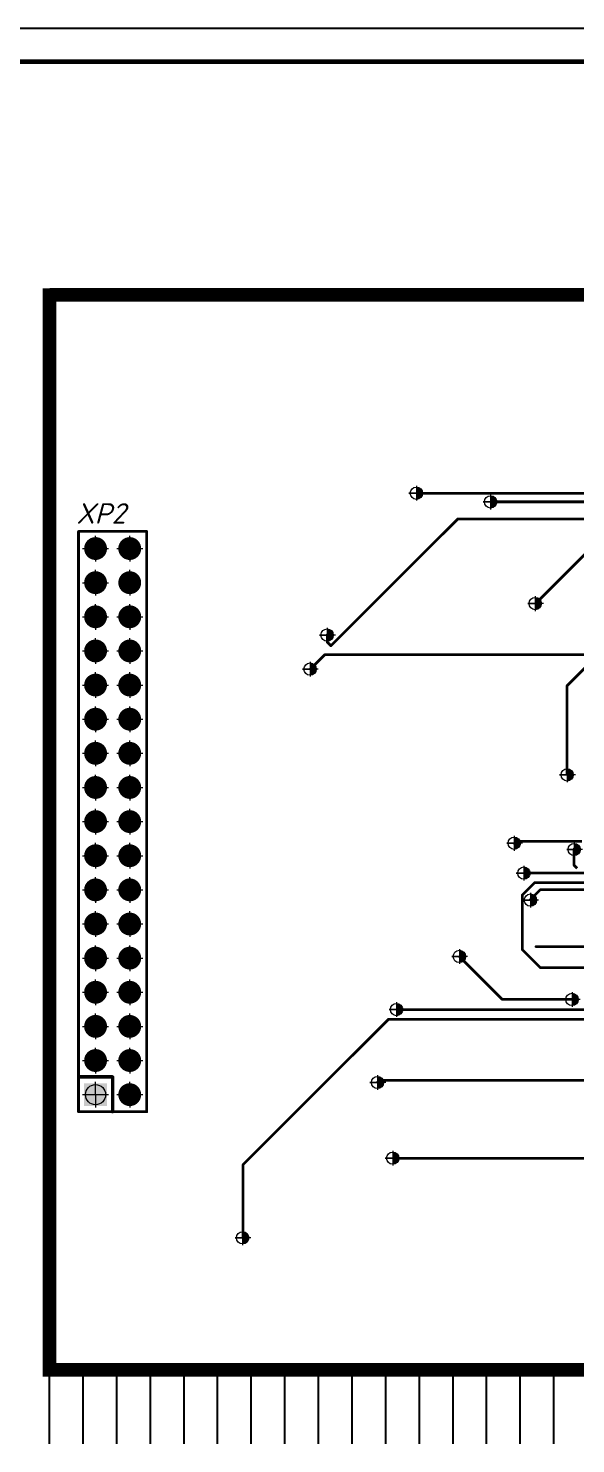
# Model space of a CAD drawing. Header units: millimetres. Extents: x -578 to 740, y 82 to 629.
# Drawn here: x 499.5 to 580.9, y 291.4 to 502 of the extents above; entities that cross this region are included whole.
import ezdxf

# ---------------------------------------------------------------- set-up
doc = ezdxf.new("R2010")
doc.units = ezdxf.units.MM
doc.header["$LTSCALE"] = 0.5
doc.layers.get('0').update_dxf_attribs({"lineweight": 60})
doc.layers.get('Defpoints').update_dxf_attribs({"color": 5})
for name, color, linetype in [('BottomLayer', 5, 'Continuous'), ('BottomSolder', 6, 'Continuous'), ('MultiLayer', 9, 'Continuous'), ('Сетка', 7, 'Continuous')]:
    doc.layers.add(name, color=color, linetype=linetype)
doc.layers.add('СПЛТОНК', color=7, linetype='Continuous', lineweight=20)
doc.styles.get("Standard").update_dxf_attribs({"font": 'isocpeui.ttf', "width": 0.9})

msp = doc.modelspace()

# ---------------------------------------------------------------- hatches: boundary and pattern name
at = {"lineweight": 0}
h = msp.add_hatch(color=256, dxfattribs=at)
h.dxf.hatch_style = 1
h.paths.add_polyline_path([(557.24, 433.77), (557.24, 432.85), (558.15, 432.85, 0.414214)])
h.paths.add_polyline_path([(558.15, 432.85), (557.24, 432.85), (557.24, 431.94, 0.414214)])
h = msp.add_hatch(color=256, dxfattribs=at)
h.dxf.hatch_style = 1
h.paths.add_polyline_path([(568.28, 432.47), (568.28, 431.56), (569.19, 431.56, 0.414214)])
h.paths.add_polyline_path([(569.19, 431.56), (568.28, 431.56), (568.28, 430.64, 0.414214)])
h = msp.add_hatch(color=256, dxfattribs=at)
h.dxf.hatch_style = 1
h.paths.add_polyline_path([(509.54, 426.12, 0.414214), (508.04, 424.62), (509.54, 424.62)])
h.paths.add_polyline_path([(509.54, 424.62), (508.04, 424.62, 0.414214), (509.54, 423.12)])
h = msp.add_hatch(color=256, dxfattribs=at)
h.dxf.hatch_style = 1
h.paths.add_polyline_path([(514.62, 426.12, 0.414214), (513.12, 424.62), (514.62, 424.62)])
h.paths.add_polyline_path([(514.62, 424.62), (513.12, 424.62, 0.414214), (514.62, 423.12)])
h = msp.add_hatch(color=256, dxfattribs=at)
h.dxf.hatch_style = 1
h.paths.add_polyline_path([(509.54, 421.04, 0.414214), (508.04, 419.54), (509.54, 419.54)])
h.paths.add_polyline_path([(509.54, 419.54), (508.04, 419.54, 0.414214), (509.54, 418.04)])
h = msp.add_hatch(color=256, dxfattribs=at)
h.dxf.hatch_style = 1
h.paths.add_polyline_path([(514.62, 421.04, 0.414214), (513.12, 419.54), (514.62, 419.54)])
h.paths.add_polyline_path([(514.62, 419.54), (513.12, 419.54, 0.414214), (514.62, 418.04)])
h = msp.add_hatch(color=256, dxfattribs=at)
h.dxf.hatch_style = 1
h.paths.add_polyline_path([(574.92, 417.34), (574.92, 416.43), (575.84, 416.43, 0.414214)])
h.paths.add_polyline_path([(575.84, 416.43), (574.92, 416.43), (574.92, 415.51, 0.414214)])
h = msp.add_hatch(color=256, dxfattribs=at)
h.dxf.hatch_style = 1
h.paths.add_polyline_path([(509.54, 415.96, 0.414214), (508.04, 414.46), (509.54, 414.46)])
h.paths.add_polyline_path([(509.54, 414.46), (508.04, 414.46, 0.414214), (509.54, 412.96)])
h = msp.add_hatch(color=256, dxfattribs=at)
h.dxf.hatch_style = 1
h.paths.add_polyline_path([(514.62, 415.96, 0.414214), (513.12, 414.46), (514.62, 414.46)])
h.paths.add_polyline_path([(514.62, 414.46), (513.12, 414.46, 0.414214), (514.62, 412.96)])
h = msp.add_hatch(color=256, dxfattribs=at)
h.dxf.hatch_style = 1
h.paths.add_polyline_path([(509.54, 410.88, 0.414214), (508.04, 409.38), (509.54, 409.38)])
h.paths.add_polyline_path([(509.54, 409.38), (508.04, 409.38, 0.414214), (509.54, 407.88)])
h = msp.add_hatch(color=256, dxfattribs=at)
h.dxf.hatch_style = 1
h.paths.add_polyline_path([(514.62, 410.88, 0.414214), (513.12, 409.38), (514.62, 409.38)])
h.paths.add_polyline_path([(514.62, 409.38), (513.12, 409.38, 0.414214), (514.62, 407.88)])
h = msp.add_hatch(color=256, dxfattribs=at)
h.dxf.hatch_style = 1
h.paths.add_polyline_path([(543.97, 412.67), (543.97, 411.75), (544.88, 411.75, 0.414214)])
h.paths.add_polyline_path([(544.88, 411.75), (543.97, 411.75), (543.97, 410.84, 0.414214)])
h = msp.add_hatch(color=256, dxfattribs=at)
h.dxf.hatch_style = 1
h.paths.add_polyline_path([(541.43, 407.6), (541.43, 406.68), (542.35, 406.68, 0.414214)])
h.paths.add_polyline_path([(542.35, 406.68), (541.43, 406.68), (541.43, 405.77, 0.414214)])
h = msp.add_hatch(color=256, dxfattribs=at)
h.dxf.hatch_style = 1
h.paths.add_polyline_path([(509.54, 405.8, 0.414214), (508.04, 404.3), (509.54, 404.3)])
h.paths.add_polyline_path([(509.54, 404.3), (508.04, 404.3, 0.414214), (509.54, 402.8)])
h = msp.add_hatch(color=256, dxfattribs=at)
h.dxf.hatch_style = 1
h.paths.add_polyline_path([(514.62, 405.8, 0.414214), (513.12, 404.3), (514.62, 404.3)])
h.paths.add_polyline_path([(514.62, 404.3), (513.12, 404.3, 0.414214), (514.62, 402.8)])
h = msp.add_hatch(color=256, dxfattribs=at)
h.dxf.hatch_style = 1
h.paths.add_polyline_path([(509.54, 400.72, 0.414214), (508.04, 399.22), (509.54, 399.22)])
h.paths.add_polyline_path([(509.54, 399.22), (508.04, 399.22, 0.414214), (509.54, 397.72)])
h = msp.add_hatch(color=256, dxfattribs=at)
h.dxf.hatch_style = 1
h.paths.add_polyline_path([(514.62, 400.72, 0.414214), (513.12, 399.22), (514.62, 399.22)])
h.paths.add_polyline_path([(514.62, 399.22), (513.12, 399.22, 0.414214), (514.62, 397.72)])
h = msp.add_hatch(color=256, dxfattribs=at)
h.dxf.hatch_style = 1
h.paths.add_polyline_path([(509.54, 395.64, 0.414214), (508.04, 394.14), (509.54, 394.14)])
h.paths.add_polyline_path([(509.54, 394.14), (508.04, 394.14, 0.414214), (509.54, 392.64)])
h = msp.add_hatch(color=256, dxfattribs=at)
h.dxf.hatch_style = 1
h.paths.add_polyline_path([(514.62, 395.64, 0.414214), (513.12, 394.14), (514.62, 394.14)])
h.paths.add_polyline_path([(514.62, 394.14), (513.12, 394.14, 0.414214), (514.62, 392.64)])
h = msp.add_hatch(color=256, dxfattribs=at)
h.dxf.hatch_style = 1
h.paths.add_polyline_path([(579.66, 391.85), (579.66, 390.93), (580.57, 390.93, 0.414214)])
h.paths.add_polyline_path([(580.57, 390.93), (579.66, 390.93), (579.66, 390.02, 0.414214)])
h = msp.add_hatch(color=256, dxfattribs=at)
h.dxf.hatch_style = 1
h.paths.add_polyline_path([(509.54, 390.56, 0.414214), (508.04, 389.06), (509.54, 389.06)])
h.paths.add_polyline_path([(509.54, 389.06), (508.04, 389.06, 0.414214), (509.54, 387.56)])
h = msp.add_hatch(color=256, dxfattribs=at)
h.dxf.hatch_style = 1
h.paths.add_polyline_path([(514.62, 390.56, 0.414214), (513.12, 389.06), (514.62, 389.06)])
h.paths.add_polyline_path([(514.62, 389.06), (513.12, 389.06, 0.414214), (514.62, 387.56)])
h = msp.add_hatch(color=256, dxfattribs=at)
h.dxf.hatch_style = 1
h.paths.add_polyline_path([(509.54, 385.48, 0.414214), (508.04, 383.98), (509.54, 383.98)])
h.paths.add_polyline_path([(509.54, 383.98), (508.04, 383.98, 0.414214), (509.54, 382.48)])
h = msp.add_hatch(color=256, dxfattribs=at)
h.dxf.hatch_style = 1
h.paths.add_polyline_path([(514.62, 385.48, 0.414214), (513.12, 383.98), (514.62, 383.98)])
h.paths.add_polyline_path([(514.62, 383.98), (513.12, 383.98, 0.414214), (514.62, 382.48)])
h = msp.add_hatch(color=256, dxfattribs=at)
h.dxf.hatch_style = 1
h.paths.add_polyline_path([(571.79, 381.67), (571.79, 380.76), (572.71, 380.76, 0.414214)])
h.paths.add_polyline_path([(572.71, 380.76), (571.79, 380.76), (571.79, 379.84, 0.414214)])
h = msp.add_hatch(color=256, dxfattribs=at)
h.dxf.hatch_style = 1
h.paths.add_polyline_path([(509.54, 380.4, 0.414214), (508.04, 378.9), (509.54, 378.9)])
h.paths.add_polyline_path([(509.54, 378.9), (508.04, 378.9, 0.414214), (509.54, 377.4)])
h = msp.add_hatch(color=256, dxfattribs=at)
h.dxf.hatch_style = 1
h.paths.add_polyline_path([(514.62, 380.4, 0.414214), (513.12, 378.9), (514.62, 378.9)])
h.paths.add_polyline_path([(514.62, 378.9), (513.12, 378.9, 0.414214), (514.62, 377.4)])
h = msp.add_hatch(color=256, dxfattribs=at)
h.dxf.hatch_style = 1
h.paths.add_polyline_path([(580.71, 380.74), (580.71, 379.83), (581.63, 379.83, 0.414214)])
h.paths.add_polyline_path([(581.63, 379.83), (580.71, 379.83), (580.71, 378.91, 0.414214)])
h = msp.add_hatch(color=256, dxfattribs=at)
h.dxf.hatch_style = 1
h.paths.add_polyline_path([(573.22, 377.23), (573.22, 376.31), (574.13, 376.31, 0.414214)])
h.paths.add_polyline_path([(574.13, 376.31), (573.22, 376.31), (573.22, 375.4, 0.414214)])
h = msp.add_hatch(color=256, dxfattribs=at)
h.dxf.hatch_style = 1
h.paths.add_polyline_path([(509.54, 375.32, 0.414214), (508.04, 373.82), (509.54, 373.82)])
h.paths.add_polyline_path([(509.54, 373.82), (508.04, 373.82, 0.414214), (509.54, 372.32)])
h = msp.add_hatch(color=256, dxfattribs=at)
h.dxf.hatch_style = 1
h.paths.add_polyline_path([(514.62, 375.32, 0.414214), (513.12, 373.82), (514.62, 373.82)])
h.paths.add_polyline_path([(514.62, 373.82), (513.12, 373.82, 0.414214), (514.62, 372.32)])
h = msp.add_hatch(color=256, dxfattribs=at)
h.dxf.hatch_style = 1
h.paths.add_polyline_path([(574.19, 373.22), (574.19, 372.3), (575.1, 372.3, 0.414214)])
h.paths.add_polyline_path([(575.1, 372.3), (574.19, 372.3), (574.19, 371.39, 0.414214)])
h = msp.add_hatch(color=256, dxfattribs=at)
h.dxf.hatch_style = 1
h.paths.add_polyline_path([(509.54, 370.24, 0.414214), (508.04, 368.74), (509.54, 368.74)])
h.paths.add_polyline_path([(509.54, 368.74), (508.04, 368.74, 0.414214), (509.54, 367.24)])
h = msp.add_hatch(color=256, dxfattribs=at)
h.dxf.hatch_style = 1
h.paths.add_polyline_path([(514.62, 370.24, 0.414214), (513.12, 368.74), (514.62, 368.74)])
h.paths.add_polyline_path([(514.62, 368.74), (513.12, 368.74, 0.414214), (514.62, 367.24)])
h = msp.add_hatch(color=256, dxfattribs=at)
h.dxf.hatch_style = 1
h.paths.add_polyline_path([(509.54, 365.16, 0.414214), (508.04, 363.66), (509.54, 363.66)])
h.paths.add_polyline_path([(509.54, 363.66), (508.04, 363.66, 0.414214), (509.54, 362.16)])
h = msp.add_hatch(color=256, dxfattribs=at)
h.dxf.hatch_style = 1
h.paths.add_polyline_path([(514.62, 365.16, 0.414214), (513.12, 363.66), (514.62, 363.66)])
h.paths.add_polyline_path([(514.62, 363.66), (513.12, 363.66, 0.414214), (514.62, 362.16)])
h = msp.add_hatch(color=256, dxfattribs=at)
h.dxf.hatch_style = 1
h.paths.add_polyline_path([(563.63, 364.83), (563.63, 363.91), (564.54, 363.91, 0.414214)])
h.paths.add_polyline_path([(564.54, 363.91), (563.63, 363.91), (563.63, 363, 0.414214)])
h = msp.add_hatch(color=256, dxfattribs=at)
h.dxf.hatch_style = 1
h.paths.add_polyline_path([(509.54, 360.08, 0.414214), (508.04, 358.58), (509.54, 358.58)])
h.paths.add_polyline_path([(509.54, 358.58), (508.04, 358.58, 0.414214), (509.54, 357.08)])
h = msp.add_hatch(color=256, dxfattribs=at)
h.dxf.hatch_style = 1
h.paths.add_polyline_path([(514.62, 360.08, 0.414214), (513.12, 358.58), (514.62, 358.58)])
h.paths.add_polyline_path([(514.62, 358.58), (513.12, 358.58, 0.414214), (514.62, 357.08)])
h = msp.add_hatch(color=256, dxfattribs=at)
h.dxf.hatch_style = 1
h.paths.add_polyline_path([(580.38, 358.43), (580.38, 357.51), (581.29, 357.51, 0.414214)])
h.paths.add_polyline_path([(581.29, 357.51), (580.38, 357.51), (580.38, 356.6, 0.414214)])
h = msp.add_hatch(color=256, dxfattribs=at)
h.dxf.hatch_style = 1
h.paths.add_polyline_path([(554.29, 356.92), (554.29, 356.01), (555.21, 356.01, 0.414214)])
h.paths.add_polyline_path([(555.21, 356.01), (554.29, 356.01), (554.29, 355.09, 0.414214)])
h = msp.add_hatch(color=256, dxfattribs=at)
h.dxf.hatch_style = 1
h.paths.add_polyline_path([(509.54, 355, 0.414214), (508.04, 353.5), (509.54, 353.5)])
h.paths.add_polyline_path([(509.54, 353.5), (508.04, 353.5, 0.414214), (509.54, 352)])
h = msp.add_hatch(color=256, dxfattribs=at)
h.dxf.hatch_style = 1
h.paths.add_polyline_path([(514.62, 355, 0.414214), (513.12, 353.5), (514.62, 353.5)])
h.paths.add_polyline_path([(514.62, 353.5), (513.12, 353.5, 0.414214), (514.62, 352)])
h = msp.add_hatch(color=256, dxfattribs=at)
h.dxf.hatch_style = 1
h.paths.add_polyline_path([(509.54, 349.92, 0.414214), (508.04, 348.42), (509.54, 348.42)])
h.paths.add_polyline_path([(509.54, 348.42), (508.04, 348.42, 0.414214), (509.54, 346.92)])
h = msp.add_hatch(color=256, dxfattribs=at)
h.dxf.hatch_style = 1
h.paths.add_polyline_path([(514.62, 349.92, 0.414214), (513.12, 348.42), (514.62, 348.42)])
h.paths.add_polyline_path([(514.62, 348.42), (513.12, 348.42, 0.414214), (514.62, 346.92)])
h = msp.add_hatch(color=256, dxfattribs=at)
h.dxf.hatch_style = 1
h.paths.add_polyline_path([(551.46, 346.06), (551.46, 345.15), (552.37, 345.15, 0.414214)])
h.paths.add_polyline_path([(552.37, 345.15), (551.46, 345.15), (551.46, 344.23, 0.414214)])
h = msp.add_hatch(color=256, dxfattribs=at)
h.dxf.hatch_style = 1
h.paths.add_polyline_path([(509.54, 344.84, 0.414214), (508.04, 343.34), (509.54, 343.34)])
h.paths.add_polyline_path([(509.54, 343.34), (508.04, 343.34, 0.414214), (509.54, 341.84)])
h = msp.add_hatch(color=256, dxfattribs=at)
h.dxf.hatch_style = 1
h.paths.add_polyline_path([(514.62, 344.84, 0.414214), (513.12, 343.34), (514.62, 343.34)])
h.paths.add_polyline_path([(514.62, 343.34), (513.12, 343.34, 0.414214), (514.62, 341.84)])
h = msp.add_hatch(color=256, dxfattribs=at)
h.dxf.hatch_style = 1
h.paths.add_polyline_path([(553.72, 334.8), (553.72, 333.89), (554.64, 333.89, 0.414214)])
h.paths.add_polyline_path([(554.64, 333.89), (553.72, 333.89), (553.72, 332.97, 0.414214)])
h = msp.add_hatch(color=256, dxfattribs=at)
h.dxf.hatch_style = 1
h.paths.add_polyline_path([(531.41, 322.95), (531.41, 322.03), (532.33, 322.03, 0.414214)])
h.paths.add_polyline_path([(532.33, 322.03), (531.41, 322.03), (531.41, 321.12, 0.414214)])

# ---------------------------------------------------------------- linework, layer by layer
msp.add_line((734.51, 497.05), (162.51, 497.05))
for p, q in [((509.54, 424.62), (509.53, 426.52)), ((514.62, 424.62), (514.61, 426.52)), ((507.61, 424.62), (511.47, 424.62)), ((509.54, 424.62), (509.54, 422.7)), ((512.69, 424.62), (516.55, 424.62)), ((514.62, 424.62), (514.62, 422.7)), ((509.54, 419.54), (509.53, 421.44)), ((514.62, 419.54), (514.61, 421.44)), ((507.61, 419.54), (511.47, 419.54)), ((509.54, 419.54), (509.54, 417.62)), ((514.62, 419.54), (514.62, 417.62)), ((509.54, 414.46), (509.53, 416.36)), ((514.62, 414.46), (514.61, 416.36)), ((507.61, 414.46), (511.47, 414.46)), ((509.54, 414.46), (509.54, 412.54)), ((512.69, 414.46), (516.55, 414.46)), ((514.62, 414.46), (514.62, 412.54)), ((509.54, 409.38), (509.53, 411.28)), ((514.62, 409.38), (514.61, 411.28)), ((507.61, 409.38), (511.47, 409.38)), ((509.54, 409.38), (509.54, 407.46)), ((512.69, 409.38), (516.55, 409.38)), ((514.62, 409.38), (514.62, 407.46)), ((509.54, 404.3), (509.53, 406.2)), ((514.62, 404.3), (514.61, 406.2)), ((507.61, 404.3), (511.47, 404.3)), ((509.54, 404.3), (509.54, 402.38)), ((512.69, 404.3), (516.55, 404.3)), ((514.62, 404.3), (514.62, 402.38)), ((509.54, 399.22), (509.53, 401.12)), ((514.62, 399.22), (514.61, 401.12)), ((507.61, 399.22), (511.47, 399.22)), ((509.54, 399.22), (509.54, 397.3)), ((512.69, 399.22), (516.55, 399.22)), ((514.62, 399.22), (514.62, 397.3)), ((509.54, 394.14), (509.53, 396.04)), ((514.62, 394.14), (514.61, 396.04)), ((507.61, 394.14), (511.47, 394.14)), ((509.54, 394.14), (509.54, 392.22)), ((512.69, 394.14), (516.55, 394.14)), ((514.62, 394.14), (514.62, 392.22)), ((509.54, 389.06), (509.53, 390.96)), ((514.62, 389.06), (514.61, 390.96)), ((507.61, 389.06), (511.47, 389.06)), ((509.54, 389.06), (509.54, 387.14)), ((512.69, 389.06), (516.55, 389.06)), ((514.62, 389.06), (514.62, 387.14)), ((509.54, 383.98), (509.53, 385.88)), ((514.62, 383.98), (514.61, 385.88)), ((507.61, 383.98), (511.47, 383.98)), ((509.54, 383.98), (509.54, 382.06)), ((512.69, 383.98), (516.55, 383.98)), ((514.62, 383.98), (514.62, 382.06)), ((509.54, 378.9), (509.53, 380.8)), ((514.62, 378.9), (514.61, 380.8)), ((507.61, 378.9), (511.47, 378.9)), ((509.54, 378.9), (509.54, 376.98)), ((512.69, 378.9), (516.55, 378.9)), ((514.62, 378.9), (514.62, 376.98)), ((509.54, 373.82), (509.53, 375.72)), ((514.62, 373.82), (514.61, 375.72)), ((507.61, 373.82), (511.47, 373.82)), ((509.54, 373.82), (509.54, 371.9)), ((512.69, 373.82), (516.55, 373.82)), ((514.62, 373.82), (514.62, 371.9)), ((507.61, 368.74), (511.47, 368.74)), ((509.54, 368.74), (509.53, 370.64)), ((509.54, 368.74), (509.54, 366.82)), ((512.69, 368.74), (516.55, 368.74)), ((514.62, 368.74), (514.61, 370.64)), ((514.62, 368.74), (514.62, 366.82)), ((509.54, 363.66), (509.53, 365.56)), ((514.62, 363.66), (514.61, 365.56)), ((507.61, 363.66), (511.47, 363.66)), ((509.54, 363.66), (509.54, 361.74)), ((512.69, 363.66), (516.55, 363.66)), ((514.62, 363.66), (514.62, 361.74)), ((509.54, 358.58), (509.53, 360.48)), ((514.62, 358.58), (514.61, 360.48)), ((507.61, 358.58), (511.47, 358.58)), ((509.54, 358.58), (509.54, 356.66)), ((512.69, 358.58), (516.55, 358.58)), ((514.62, 358.58), (514.62, 356.66)), ((509.54, 353.5), (509.53, 355.4)), ((514.62, 353.5), (514.61, 355.4)), ((507.61, 353.5), (511.47, 353.5)), ((509.54, 353.5), (509.54, 351.58)), ((512.69, 353.5), (516.55, 353.5)), ((514.62, 353.5), (514.62, 351.58)), ((509.54, 348.42), (509.53, 350.32)), ((514.62, 348.42), (514.61, 350.32)), ((507.61, 348.42), (511.47, 348.42)), ((509.54, 348.42), (509.54, 346.5)), ((512.69, 348.42), (516.55, 348.42)), ((514.62, 348.42), (514.62, 346.5)), ((509.54, 343.34), (509.53, 345.24)), ((514.62, 343.34), (514.61, 345.24)), ((507.61, 343.34), (511.47, 343.34)), ((509.54, 343.34), (509.54, 341.42)), ((512.69, 343.34), (516.55, 343.34)), ((514.62, 343.34), (514.62, 341.42))]:
    msp.add_line(p, q, dxfattribs=at)
for points, const_width in [([(502.69, 301.37), (502.69, 463.37)], 2.03), ([(703.7, 462.39), (502.69, 462.39)], 2.03), ([(591.37, 432.84), (557.44, 432.84)], 0.4), ([(599.78, 431.57), (568.48, 431.57)], 0.4), ([(563.41, 429.03), (544.53, 410.15)], 0.4), ([(598.23, 429.03), (563.41, 429.03)], 0.4), ([(586.24, 427.71), (574.96, 416.43)], 0.4), ([(543.98, 410.7), (543.98, 411.78)], 0.4), ([(544.53, 410.15), (543.98, 410.7)], 0.4), ([(543.62, 408.81), (541.49, 406.68)], 0.4), ([(584.26, 408.81), (543.62, 408.81)], 0.4), ([(584.26, 408.81), (579.64, 404.19)], 0.4), ([(579.64, 390.98), (579.64, 404.19)], 0.4), ([(572.15, 381.06), (571.81, 380.72)], 0.4), ([(581.85, 381.06), (572.15, 381.06)], 0.4), ([(580.7, 377.47), (580.7, 379.91)], 0.4), ([(581.15, 377.03), (580.7, 377.47)], 0.4), ([(574.81, 374.88), (573, 373.07)], 0.4), ([(675.5, 376.35), (573.39, 376.35)], 0.4), ([(679.15, 374.88), (574.81, 374.88)], 0.4), ([(573, 364.9), (573, 373.07)], 0.4), ([(575.65, 373.83), (574.15, 372.34)], 0.4), ([(685.55, 373.83), (575.65, 373.83)], 0.4), ([(575.67, 362.23), (573, 364.9)], 0.4), ([(665.24, 365.38), (575.03, 365.38)], 0.4), ([(569.98, 357.55), (563.68, 363.85)], 0.4), ([(586.65, 362.23), (575.67, 362.23)], 0.4), ([(599.5, 355.98), (554.48, 355.98)], 0.4), ([(580.28, 357.55), (569.98, 357.55)], 0.4), ([(553.1, 354.56), (531.48, 332.94)], 0.4), ([(598.69, 354.56), (553.1, 354.56)], 0.4), ([(512.08, 345.95), (512.04, 345.99)], 0.508), ([(551.75, 345.46), (551.48, 345.2)], 0.4), ([(593.14, 345.46), (551.75, 345.46)], 0.4), ([(531.48, 322.05), (531.48, 332.94)], 0.4), ([(599.78, 333.88), (553.88, 333.88)], 0.4), ([(702.69, 302.39), (502.69, 302.39)], 2.03)]:
    msp.add_lwpolyline(points, dxfattribs=dict(const_width=const_width))
for points, const_width in [([(557.54, 432.84, -1), (557.34, 432.84, -1)], 0.2), ([(568.58, 431.57, -1), (568.38, 431.57, -1)], 0.2), ([(563.51, 429.03, -1), (563.31, 429.03, -1)], 0.2), ([(563.51, 429.03, -1), (563.31, 429.03, -1)], 0.2), ([(507.1, 427.16, -1), (506.9, 427.16, -1)], 0.2), ([(507.1, 427.16, -1), (506.9, 427.16, -1)], 0.2), ([(517.26, 427.16, -1), (517.06, 427.16, -1)], 0.2), ([(517.26, 427.16, -1), (517.06, 427.16, -1)], 0.2), ([(575.06, 416.43, -1), (574.86, 416.43, -1)], 0.2), ([(544.08, 411.78, -1), (543.88, 411.78, -1)], 0.2), ([(544.08, 410.7, -1), (543.88, 410.7, -1)], 0.2), ([(544.08, 410.7, -1), (543.88, 410.7, -1)], 0.2), ([(543.72, 408.81, -1), (543.52, 408.81, -1)], 0.2), ([(543.72, 408.81, -1), (543.52, 408.81, -1)], 0.2), ([(544.63, 410.15, -1), (544.43, 410.15, -1)], 0.2), ([(544.63, 410.15, -1), (544.43, 410.15, -1)], 0.2), ([(541.59, 406.68, -1), (541.39, 406.68, -1)], 0.2), ([(579.74, 404.19, -1), (579.54, 404.19, -1)], 0.2), ([(579.74, 404.19, -1), (579.54, 404.19, -1)], 0.2), ([(579.74, 390.98, -1), (579.54, 390.98, -1)], 0.2), ([(571.91, 380.72, -1), (571.71, 380.72, -1)], 0.2), ([(572.25, 381.06, -1), (572.05, 381.06, -1)], 0.2), ([(572.25, 381.06, -1), (572.05, 381.06, -1)], 0.2), ([(580.8, 379.91, -1), (580.6, 379.91, -1)], 0.2), ([(580.8, 377.47, -1), (580.6, 377.47, -1)], 0.2), ([(580.8, 377.47, -1), (580.6, 377.47, -1)], 0.2), ([(573.49, 376.35, -1), (573.29, 376.35, -1)], 0.2), ([(574.91, 374.88, -1), (574.71, 374.88, -1)], 0.2), ([(574.91, 374.88, -1), (574.71, 374.88, -1)], 0.2), ([(573.1, 373.07, -1), (572.9, 373.07, -1)], 0.2), ([(573.1, 373.07, -1), (572.9, 373.07, -1)], 0.2), ([(575.75, 373.83, -1), (575.55, 373.83, -1)], 0.2), ([(575.75, 373.83, -1), (575.55, 373.83, -1)], 0.2), ([(574.25, 372.34, -1), (574.05, 372.34, -1)], 0.2), ([(573.1, 364.9, -1), (572.9, 364.9, -1)], 0.2), ([(573.1, 364.9, -1), (572.9, 364.9, -1)], 0.2), ([(575.13, 365.38, -1), (574.93, 365.38, -1)], 0.2), ([(563.78, 363.85, -1), (563.58, 363.85, -1)], 0.2), ([(575.77, 362.23, -1), (575.57, 362.23, -1)], 0.2), ([(575.77, 362.23, -1), (575.57, 362.23, -1)], 0.2), ([(554.58, 355.98, -1), (554.38, 355.98, -1)], 0.2), ([(570.08, 357.55, -1), (569.88, 357.55, -1)], 0.2), ([(570.08, 357.55, -1), (569.88, 357.55, -1)], 0.2), ([(580.38, 357.55, -1), (580.18, 357.55, -1)], 0.2), ([(553.2, 354.56, -1), (553, 354.56, -1)], 0.2), ([(553.2, 354.56, -1), (553, 354.56, -1)], 0.2), ([(512.16, 345.99, -1), (511.91, 345.99, -1)], 0.254), ([(512.16, 345.99, -1), (511.91, 345.99, -1)], 0.254), ([(512.2, 345.95, -1), (511.95, 345.95, -1)], 0.254), ([(512.2, 345.95, -1), (511.95, 345.95, -1)], 0.254), ([(551.85, 345.46, -1), (551.65, 345.46, -1)], 0.2), ([(551.85, 345.46, -1), (551.65, 345.46, -1)], 0.2), ([(551.58, 345.2, -1), (551.38, 345.2, -1)], 0.2), ([(551.58, 345.2, -1), (551.38, 345.2, -1)], 0.2), ([(507.1, 340.8, -1), (506.9, 340.8, -1)], 0.2), ([(507.1, 340.8, -1), (506.9, 340.8, -1)], 0.2), ([(517.26, 340.8, -1), (517.06, 340.8, -1)], 0.2), ([(517.26, 340.8, -1), (517.06, 340.8, -1)], 0.2), ([(531.58, 332.94, -1), (531.38, 332.94, -1)], 0.2), ([(531.58, 332.94, -1), (531.38, 332.94, -1)], 0.2), ([(553.98, 333.88, -1), (553.78, 333.88, -1)], 0.2), ([(531.58, 322.05, -1), (531.38, 322.05, -1)], 0.2)]:
    msp.add_lwpolyline(points, format="xyb", close=True, dxfattribs=dict(const_width=const_width))
at = {"lineweight": 15}
for points, const_width in [([(517.16, 427.16), (507, 427.16)], 0.4), ([(507, 340.8), (507, 427.16)], 0.4), ([(517.16, 340.8), (517.16, 427.16)], 0.4), ([(512.04, 345.99), (507.04, 345.99)], 0.508), ([(512.08, 340.8), (512.08, 345.95)], 0.508), ([(517.16, 340.8), (507, 340.8)], 0.4)]:
    msp.add_lwpolyline(points, dxfattribs=dict(at, const_width=const_width))
at = {"lineweight": 15, "const_width": 0.254}
for points in [[(507.16, 345.99, -1), (506.91, 345.99, -1)], [(512.2, 340.8, -1), (511.95, 340.8, -1)]]:
    msp.add_lwpolyline(points, format="xyb", close=True, dxfattribs=at)
at = {"lineweight": 0}
for centre, radius in [((557.24, 432.85), 0.915), ((568.28, 431.56), 0.915), ((509.54, 424.62), 1.5), ((514.62, 424.62), 1.5), ((509.54, 419.54), 1.5), ((514.62, 419.54), 1.5), ((574.92, 416.43), 0.915), ((509.54, 414.46), 1.5), ((514.62, 414.46), 1.5), ((509.54, 409.38), 1.5), ((514.62, 409.38), 1.5), ((543.97, 411.75), 0.915), ((541.43, 406.68), 0.915), ((509.54, 404.3), 1.5), ((514.62, 404.3), 1.5), ((509.54, 399.22), 1.5), ((514.62, 399.22), 1.5), ((509.54, 394.14), 1.5), ((514.62, 394.14), 1.5), ((579.66, 390.93), 0.915), ((509.54, 389.06), 1.5), ((514.62, 389.06), 1.5), ((509.54, 383.98), 1.5), ((514.62, 383.98), 1.5), ((571.79, 380.76), 0.915), ((509.54, 378.9), 1.5), ((514.62, 378.9), 1.5), ((580.71, 379.83), 0.915), ((573.22, 376.31), 0.915), ((509.54, 373.82), 1.5), ((514.62, 373.82), 1.5), ((574.19, 372.3), 0.915), ((509.54, 368.74), 1.5), ((514.62, 368.74), 1.5), ((509.54, 363.66), 1.5), ((514.62, 363.66), 1.5), ((563.63, 363.91), 0.915), ((509.54, 358.58), 1.5), ((514.62, 358.58), 1.5), ((580.38, 357.51), 0.915), ((554.29, 356.01), 0.915), ((509.54, 353.5), 1.5), ((514.62, 353.5), 1.5), ((509.54, 348.42), 1.5), ((514.62, 348.42), 1.5), ((551.46, 345.15), 0.915), ((509.54, 343.34), 1.5), ((514.62, 343.34), 1.5), ((553.72, 333.89), 0.915), ((531.41, 322.03), 0.915)]:
    msp.add_circle(centre, radius, dxfattribs=at)
at = {"layer": 'BottomLayer', "const_width": 1.5}
for points in [[(510.29, 424.62, -1), (508.79, 424.62, -1)], [(515.37, 424.62, -1), (513.87, 424.62, -1)], [(510.29, 419.54, -1), (508.79, 419.54, -1)], [(515.37, 419.54, -1), (513.87, 419.54, -1)], [(510.29, 414.46, -1), (508.79, 414.46, -1)], [(515.37, 414.46, -1), (513.87, 414.46, -1)], [(510.29, 409.38, -1), (508.79, 409.38, -1)], [(515.37, 409.38, -1), (513.87, 409.38, -1)], [(510.29, 404.3, -1), (508.79, 404.3, -1)], [(515.37, 404.3, -1), (513.87, 404.3, -1)], [(510.29, 399.22, -1), (508.79, 399.22, -1)], [(515.37, 399.22, -1), (513.87, 399.22, -1)], [(510.29, 394.14, -1), (508.79, 394.14, -1)], [(515.37, 394.14, -1), (513.87, 394.14, -1)], [(510.29, 389.06, -1), (508.79, 389.06, -1)], [(515.37, 389.06, -1), (513.87, 389.06, -1)], [(510.29, 383.98, -1), (508.79, 383.98, -1)], [(515.37, 383.98, -1), (513.87, 383.98, -1)], [(510.29, 378.9, -1), (508.79, 378.9, -1)], [(515.37, 378.9, -1), (513.87, 378.9, -1)], [(510.29, 373.82, -1), (508.79, 373.82, -1)], [(515.37, 373.82, -1), (513.87, 373.82, -1)], [(510.29, 368.74, -1), (508.79, 368.74, -1)], [(515.37, 368.74, -1), (513.87, 368.74, -1)], [(510.29, 363.66, -1), (508.79, 363.66, -1)], [(515.37, 363.66, -1), (513.87, 363.66, -1)], [(510.29, 358.58, -1), (508.79, 358.58, -1)], [(515.37, 358.58, -1), (513.87, 358.58, -1)], [(510.29, 353.5, -1), (508.79, 353.5, -1)], [(515.37, 353.5, -1), (513.87, 353.5, -1)], [(510.29, 348.42, -1), (508.79, 348.42, -1)], [(515.37, 348.42, -1), (513.87, 348.42, -1)], [(515.37, 343.34, -1), (513.87, 343.34, -1)]]:
    msp.add_lwpolyline(points, format="xyb", close=True, dxfattribs=at)
at = {"layer": 'BottomLayer'}
msp.add_solid([(508.04, 341.84), (508.04, 344.84), (511.04, 341.84), (511.04, 344.84)], dxfattribs=at)
at = {"layer": 'BottomSolder', "const_width": 1.7}
for points in [[(510.39, 424.62, -1), (508.69, 424.62, -1)], [(515.47, 424.62, -1), (513.77, 424.62, -1)], [(510.39, 419.54, -1), (508.69, 419.54, -1)], [(515.47, 419.54, -1), (513.77, 419.54, -1)], [(510.39, 414.46, -1), (508.69, 414.46, -1)], [(515.47, 414.46, -1), (513.77, 414.46, -1)], [(510.39, 409.38, -1), (508.69, 409.38, -1)], [(515.47, 409.38, -1), (513.77, 409.38, -1)], [(510.39, 404.3, -1), (508.69, 404.3, -1)], [(515.47, 404.3, -1), (513.77, 404.3, -1)], [(510.39, 399.22, -1), (508.69, 399.22, -1)], [(515.47, 399.22, -1), (513.77, 399.22, -1)], [(510.39, 394.14, -1), (508.69, 394.14, -1)], [(515.47, 394.14, -1), (513.77, 394.14, -1)], [(510.39, 389.06, -1), (508.69, 389.06, -1)], [(515.47, 389.06, -1), (513.77, 389.06, -1)], [(510.39, 383.98, -1), (508.69, 383.98, -1)], [(515.47, 383.98, -1), (513.77, 383.98, -1)], [(510.39, 378.9, -1), (508.69, 378.9, -1)], [(515.47, 378.9, -1), (513.77, 378.9, -1)], [(510.39, 373.82, -1), (508.69, 373.82, -1)], [(515.47, 373.82, -1), (513.77, 373.82, -1)], [(510.39, 368.74, -1), (508.69, 368.74, -1)], [(515.47, 368.74, -1), (513.77, 368.74, -1)], [(510.39, 363.66, -1), (508.69, 363.66, -1)], [(515.47, 363.66, -1), (513.77, 363.66, -1)], [(510.39, 358.58, -1), (508.69, 358.58, -1)], [(515.47, 358.58, -1), (513.77, 358.58, -1)], [(510.39, 353.5, -1), (508.69, 353.5, -1)], [(515.47, 353.5, -1), (513.77, 353.5, -1)], [(510.39, 348.42, -1), (508.69, 348.42, -1)], [(515.47, 348.42, -1), (513.77, 348.42, -1)], [(515.47, 343.34, -1), (513.77, 343.34, -1)]]:
    msp.add_lwpolyline(points, format="xyb", close=True, dxfattribs=at)
at = {"layer": 'BottomSolder'}
msp.add_solid([(507.83, 341.64), (507.83, 345.04), (511.24, 341.64), (511.24, 345.04)], dxfattribs=at)
at = {"layer": 'Defpoints'}
msp.add_line((142.51, 502.05), (739.51, 502.05), dxfattribs=at)
at = {"layer": 'MultiLayer', "const_width": 1.5}
for points in [[(510.29, 424.62, -1), (508.79, 424.62, -1)], [(515.37, 424.62, -1), (513.87, 424.62, -1)], [(510.29, 419.54, -1), (508.79, 419.54, -1)], [(515.37, 419.54, -1), (513.87, 419.54, -1)], [(510.29, 414.46, -1), (508.79, 414.46, -1)], [(515.37, 414.46, -1), (513.87, 414.46, -1)], [(510.29, 409.38, -1), (508.79, 409.38, -1)], [(515.37, 409.38, -1), (513.87, 409.38, -1)], [(510.29, 404.3, -1), (508.79, 404.3, -1)], [(515.37, 404.3, -1), (513.87, 404.3, -1)], [(510.29, 399.22, -1), (508.79, 399.22, -1)], [(515.37, 399.22, -1), (513.87, 399.22, -1)], [(510.29, 394.14, -1), (508.79, 394.14, -1)], [(515.37, 394.14, -1), (513.87, 394.14, -1)], [(510.29, 389.06, -1), (508.79, 389.06, -1)], [(515.37, 389.06, -1), (513.87, 389.06, -1)], [(510.29, 383.98, -1), (508.79, 383.98, -1)], [(515.37, 383.98, -1), (513.87, 383.98, -1)], [(510.29, 378.9, -1), (508.79, 378.9, -1)], [(515.37, 378.9, -1), (513.87, 378.9, -1)], [(510.29, 373.82, -1), (508.79, 373.82, -1)], [(515.37, 373.82, -1), (513.87, 373.82, -1)], [(510.29, 368.74, -1), (508.79, 368.74, -1)], [(515.37, 368.74, -1), (513.87, 368.74, -1)], [(510.29, 363.66, -1), (508.79, 363.66, -1)], [(515.37, 363.66, -1), (513.87, 363.66, -1)], [(510.29, 358.58, -1), (508.79, 358.58, -1)], [(515.37, 358.58, -1), (513.87, 358.58, -1)], [(510.29, 353.5, -1), (508.79, 353.5, -1)], [(515.37, 353.5, -1), (513.87, 353.5, -1)], [(510.29, 348.42, -1), (508.79, 348.42, -1)], [(515.37, 348.42, -1), (513.87, 348.42, -1)], [(515.37, 343.34, -1), (513.87, 343.34, -1)]]:
    msp.add_lwpolyline(points, format="xyb", close=True, dxfattribs=at)
at = {"layer": 'MultiLayer'}
msp.add_solid([(508.04, 341.84), (508.04, 344.84), (511.04, 341.84), (511.04, 344.84)], dxfattribs=at)
at = {"layer": 'Сетка'}
for p, q in [((502.69, 291.39), (502.69, 301.39)), ((507.69, 291.39), (507.69, 301.39)), ((512.69, 291.39), (512.69, 301.39)), ((517.69, 291.39), (517.69, 301.39)), ((522.69, 291.39), (522.69, 301.39)), ((527.69, 291.39), (527.69, 301.39)), ((532.69, 291.39), (532.69, 301.39)), ((537.69, 291.39), (537.69, 301.39)), ((542.69, 291.39), (542.69, 301.39)), ((547.69, 291.39), (547.69, 301.39)), ((552.69, 291.39), (552.69, 301.39)), ((557.69, 291.39), (557.69, 301.39)), ((562.69, 291.39), (562.69, 301.39)), ((567.69, 291.39), (567.69, 301.39)), ((572.69, 291.39), (572.69, 301.39)), ((577.69, 291.39), (577.69, 301.39))]:
    msp.add_line(p, q, dxfattribs=at)
at = {"layer": 'СПЛТОНК', "lineweight": 0}
for p, q in [((558.46, 432.85), (556.11, 432.85)), ((556.11, 432.85), (557.24, 432.85)), ((557.24, 433.93), (557.24, 431.75)), ((568.28, 432.64), (568.28, 430.45)), ((569.5, 431.56), (567.15, 431.56)), ((567.15, 431.56), (568.28, 431.56)), ((574.92, 417.51), (574.92, 415.32)), ((576.15, 416.43), (573.8, 416.43)), ((573.8, 416.43), (574.92, 416.43)), ((545.19, 411.75), (542.84, 411.75)), ((542.84, 411.75), (543.97, 411.75)), ((543.97, 412.83), (543.97, 410.65)), ((542.66, 406.68), (540.31, 406.68)), ((540.31, 406.68), (541.43, 406.68)), ((541.43, 407.77), (541.43, 405.58)), ((579.66, 392.02), (579.66, 389.83)), ((580.88, 390.93), (578.53, 390.93)), ((578.53, 390.93), (579.66, 390.93)), ((571.79, 381.84), (571.79, 379.65)), ((573.02, 380.76), (570.67, 380.76)), ((570.67, 380.76), (571.79, 380.76)), ((581.94, 379.83), (579.59, 379.83)), ((579.59, 379.83), (580.71, 379.83)), ((580.71, 380.91), (580.71, 378.73)), ((573.22, 377.4), (573.22, 375.21)), ((574.45, 376.31), (572.09, 376.31)), ((572.09, 376.31), (573.22, 376.31)), ((574.19, 373.39), (574.19, 371.2)), ((575.41, 372.3), (573.06, 372.3)), ((573.06, 372.3), (574.19, 372.3)), ((563.63, 364.99), (563.63, 362.81)), ((564.85, 363.91), (562.5, 363.91)), ((562.5, 363.91), (563.63, 363.91)), ((580.38, 358.6), (580.38, 356.41)), ((554.29, 357.09), (554.29, 354.9)), ((581.6, 357.51), (579.25, 357.51)), ((579.25, 357.51), (580.38, 357.51)), ((555.52, 356.01), (553.17, 356.01)), ((553.17, 356.01), (554.29, 356.01)), ((551.46, 346.23), (551.46, 344.04)), ((552.69, 345.15), (550.33, 345.15)), ((550.33, 345.15), (551.46, 345.15)), ((553.72, 334.97), (553.72, 332.78)), ((554.95, 333.89), (552.6, 333.89)), ((552.6, 333.89), (553.72, 333.89)), ((531.41, 323.12), (531.41, 320.93)), ((532.64, 322.03), (530.29, 322.03)), ((530.29, 322.03), (531.41, 322.03))]:
    msp.add_line(p, q, dxfattribs=at)

# ---------------------------------------------------------------- texts
msp.add_text('XP2', height=3.048).set_placement((506.66, 428.32))

doc.saveas('drawing.dxf')
